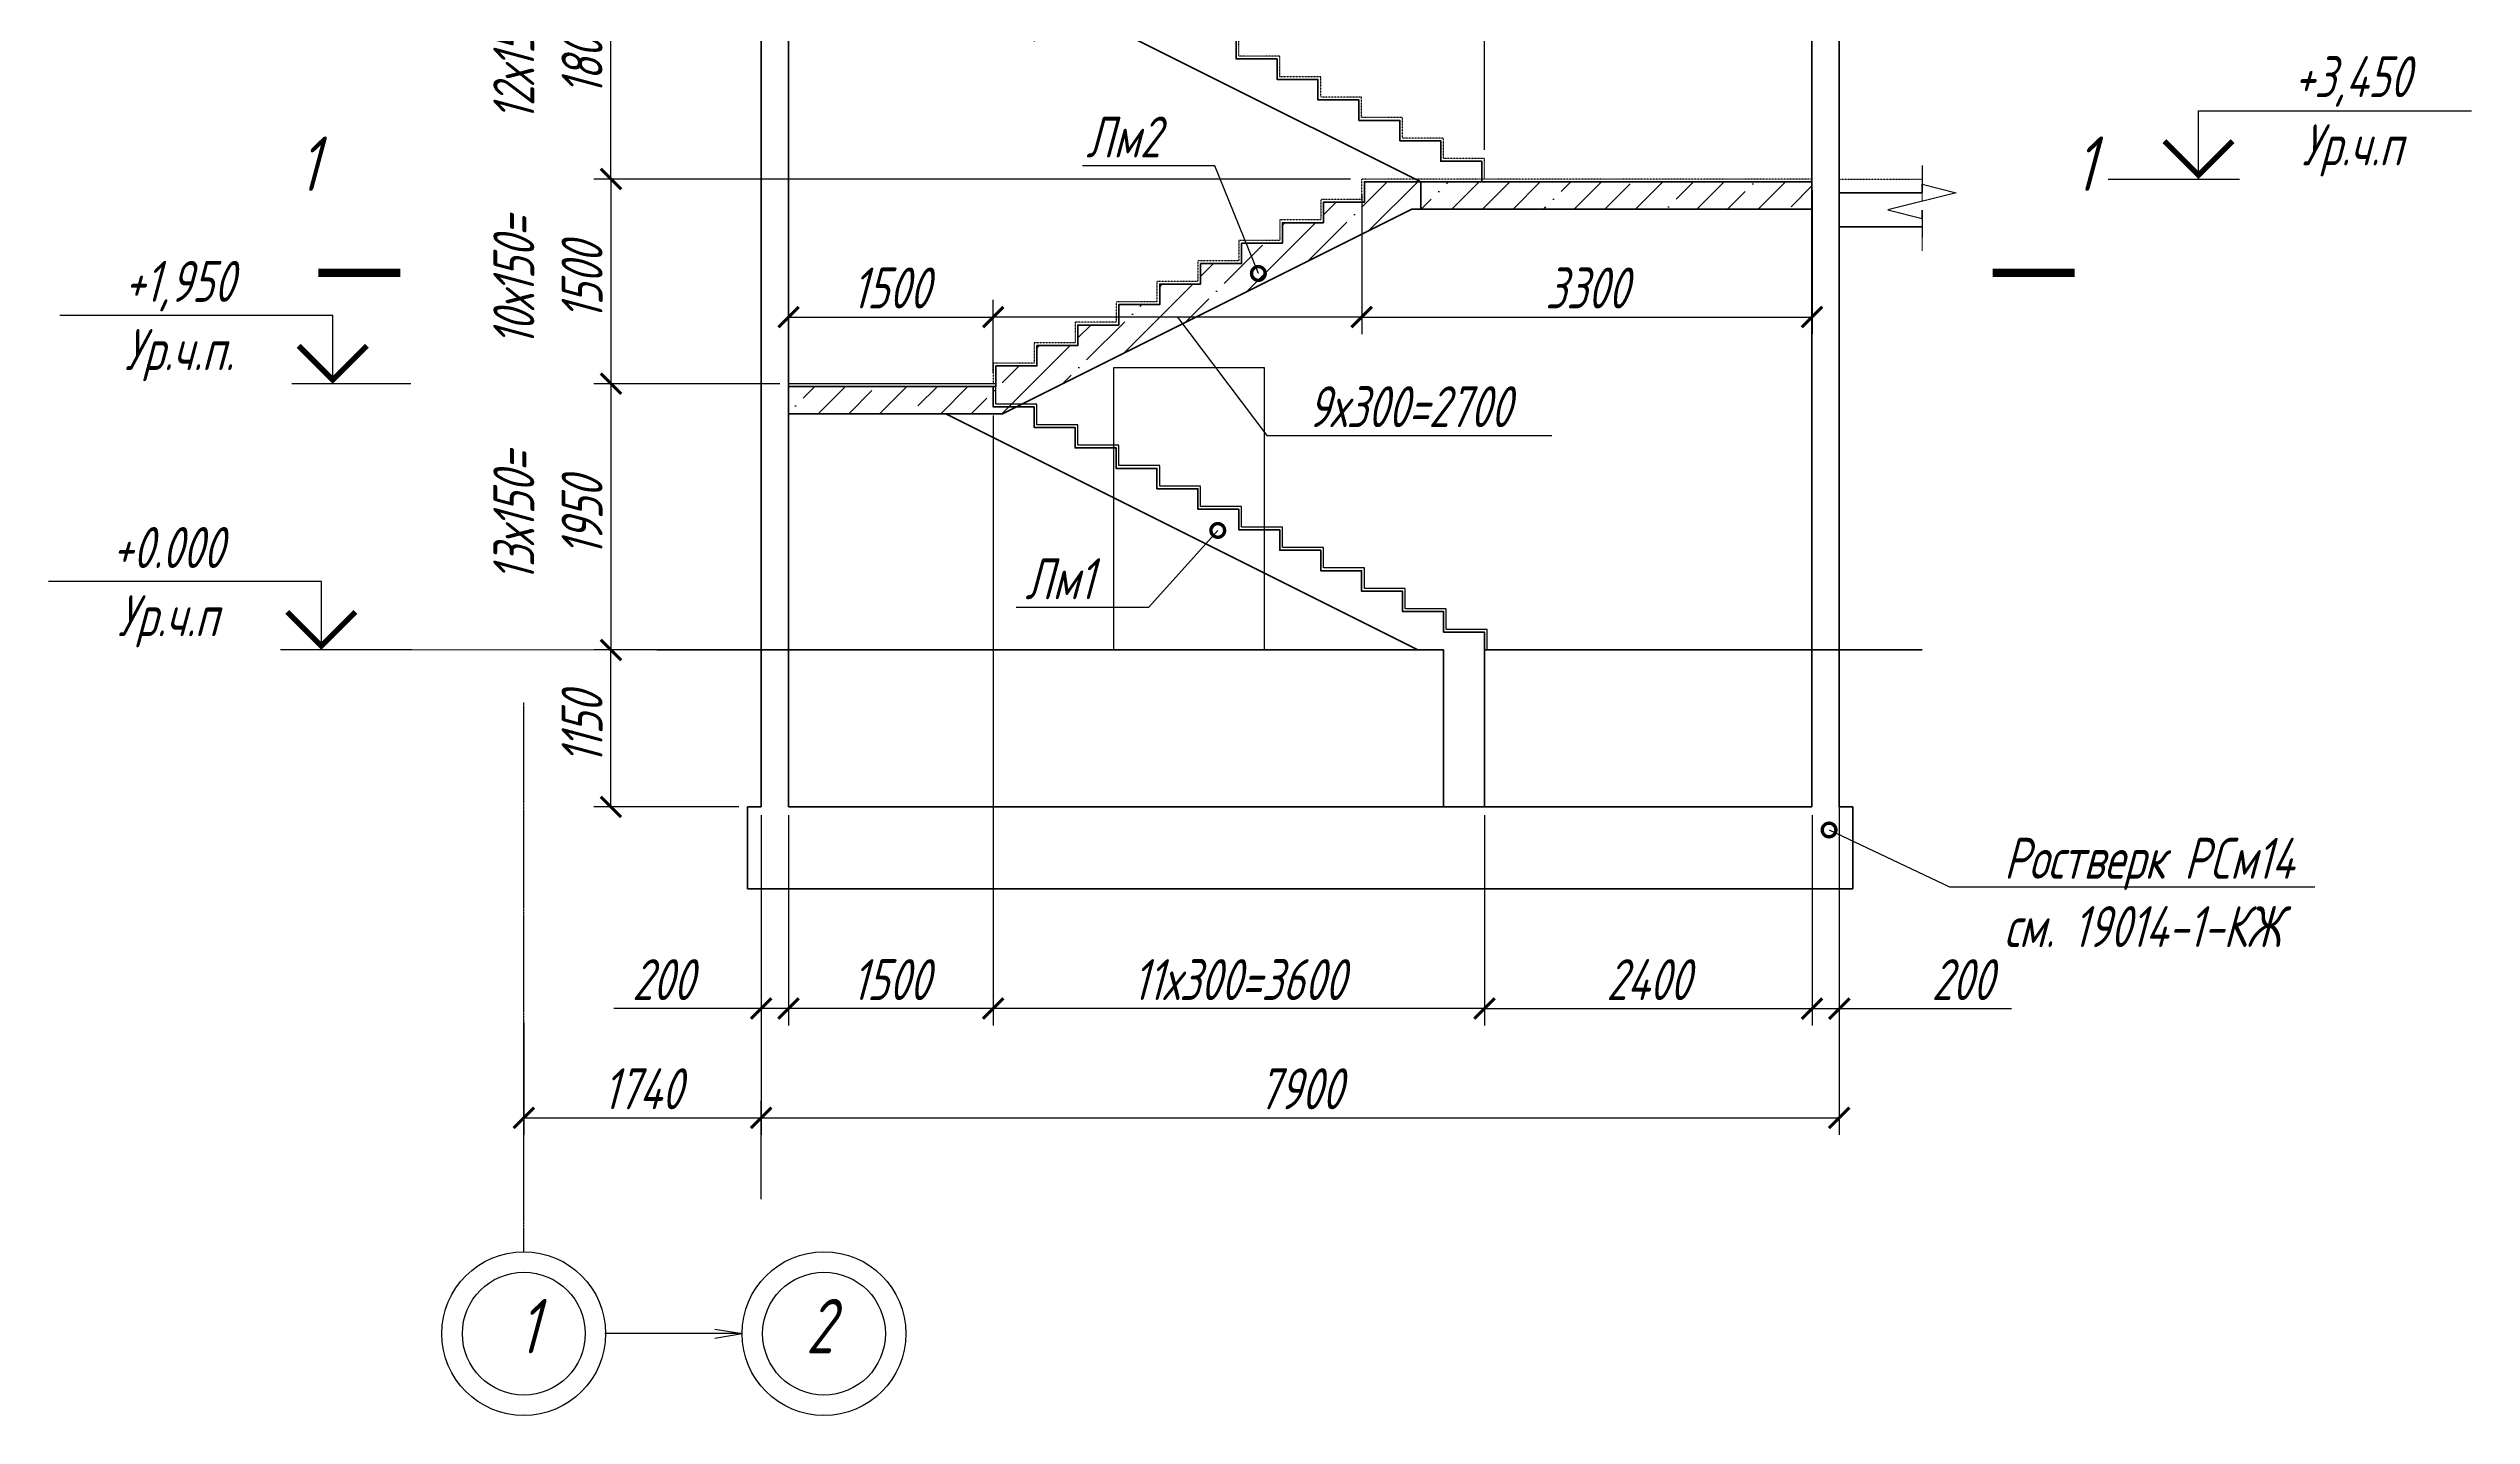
# Model space of a CAD drawing. Header units: millimetres. Extents: x 645 to 249636, y -127504 to 76561.
# Drawn here: x 65379 to 83135, y -36471 to -26454 of the extents above; entities that cross this region are included whole.
import ezdxf
from ezdxf import colors
from ezdxf.entities.mleader import LeaderData, LeaderLine
from ezdxf.enums import TextEntityAlignment as Align
from ezdxf.math import Vec2, Vec3

# ---------------------------------------------------------------- set-up
doc = ezdxf.new("R2010")
doc.units = ezdxf.units.MM
for name, pattern in [('JIS_02_1.0', [2, 1, -1]), ('Штриховая', [6, 4, -2]), ('Штрихпунктирная', [11, 6, -2, 1, -2])]:
    doc.linetypes.add(name, pattern=pattern)
doc.layers.get('Defpoints').update_dxf_attribs({"color": 8})
for name, color, linetype, lineweight in [('монолит', 5, 'Continuous', 50), ('Обозначение', 94, 'Continuous', 25), ('Обозначения @ 100', 82, 'Continuous', 25), ('Основная', 7, 'Continuous', 60), ('размер', 202, 'Continuous', 15), ('Фундамент', 6, 'Continuous', 60)]:
    doc.layers.add(name, color=color, linetype=linetype, lineweight=lineweight)
doc.layers.add('пол', color=7, linetype='JIS_02_1.0')
doc.styles.get("Standard").update_dxf_attribs({"font": 'simplex.shx', "width": 0.7, "oblique": 15, "height": 3})
doc.dimstyles.new('Default', dxfattribs={"dimtxt": 3, "dimasz": 1.5, "dimexe": 1.25, "dimexo": 0.625, "dimtad": 1, "dimdec": 0, "dimtxsty": 'Standard', "dimblk": 'ARCHTICK', "dimcen": 2.5, "dimadec": 0, "dimazin": 0, "dimtfac": 1, "dimtdec": 0, "dimtmove": 0, "dimatfit": 3, "dimfxl": 1, "dimarcsym": 0})

# ---------------------------------------------------------------- blocks, each defined once
blk = doc.blocks.new('_ArchTick')
at = {"color": 0, "linetype": 'ByBlock', "const_width": 0.15}
blk.add_lwpolyline([(-0.5, -0.5), (0.5, 0.5)], dxfattribs=at)
blk = doc.blocks.new('*D284')
at = {"layer": 'Defpoints', "color": 0, "transparency": 16777216}
for p in [(72302, -29081), (75902, -32011), (72302, -33489)]:
    blk.add_point(p, dxfattribs=at)
at = {"layer": 'размер', "color": 0, "lineweight": -2, "transparency": 16777216}
for p, q in [((72302, -29143), (72302, -33614)), ((75902, -32073), (75902, -33614)), ((75902, -33489), (72302, -33489))]:
    blk.add_line(p, q, dxfattribs=at)
at = {"layer": 'размер', "color": 0, "lineweight": -2, "transparency": 16777216, "xscale": 150, "yscale": 150, "zscale": 150, "rotation": 180}
blk.add_blockref('_ArchTick', (72302, -33489), dxfattribs=at)
at = {"layer": 'размер', "color": 0, "lineweight": -2, "transparency": 16777216, "xscale": 150, "yscale": 150, "zscale": 150}
blk.add_blockref('_ArchTick', (75902, -33489), dxfattribs=at)
at = {"layer": 'размер', "color": 0, "transparency": 16777216, "insert": (74102, -33277), "char_height": 300, "attachment_point": 5}
blk.add_mtext('11х300=3600', dxfattribs=at)
blk = doc.blocks.new('*D285')
at = {"layer": 'Defpoints', "color": 0, "transparency": 16777216}
for p in [(72302, -29081), (70802, -32011), (70802, -33489)]:
    blk.add_point(p, dxfattribs=at)
at = {"layer": 'размер', "color": 0, "lineweight": -2, "transparency": 16777216}
for p, q in [((72302, -29143), (72302, -33614)), ((70802, -32073), (70802, -33614)), ((72302, -33489), (70802, -33489))]:
    blk.add_line(p, q, dxfattribs=at)
at = {"layer": 'размер', "color": 0, "lineweight": -2, "transparency": 16777216, "xscale": 150, "yscale": 150, "zscale": 150, "rotation": 180}
blk.add_blockref('_ArchTick', (70802, -33489), dxfattribs=at)
at = {"layer": 'размер', "color": 0, "lineweight": -2, "transparency": 16777216, "xscale": 150, "yscale": 150, "zscale": 150}
blk.add_blockref('_ArchTick', (72302, -33489), dxfattribs=at)
at = {"layer": 'размер', "color": 0, "transparency": 16777216, "insert": (71552, -33277), "char_height": 300, "attachment_point": 5}
blk.add_mtext('1500', dxfattribs=at)
blk = doc.blocks.new('*D286')
at = {"layer": 'Defpoints', "color": 0, "transparency": 16777216}
for p in [(75902, -32011), (78302, -32011), (78302, -33489)]:
    blk.add_point(p, dxfattribs=at)
at = {"layer": 'размер', "color": 0, "lineweight": -2, "transparency": 16777216}
for p, q in [((75902, -32073), (75902, -33614)), ((78302, -32073), (78302, -33614)), ((75902, -33489), (78302, -33489))]:
    blk.add_line(p, q, dxfattribs=at)
at = {"layer": 'размер', "color": 0, "lineweight": -2, "transparency": 16777216, "xscale": 150, "yscale": 150, "zscale": 150, "rotation": 180}
blk.add_blockref('_ArchTick', (75902, -33489), dxfattribs=at)
at = {"layer": 'размер', "color": 0, "lineweight": -2, "transparency": 16777216, "xscale": 150, "yscale": 150, "zscale": 150}
blk.add_blockref('_ArchTick', (78302, -33489), dxfattribs=at)
at = {"layer": 'размер', "color": 0, "transparency": 16777216, "insert": (77102, -33277), "char_height": 300, "attachment_point": 5}
blk.add_mtext('2400', dxfattribs=at)
blk = doc.blocks.new('*D290')
at = {"layer": 'Defpoints', "color": 0, "transparency": 16777216}
for p in [(75002, -27461), (78302, -27431), (78302, -28422)]:
    blk.add_point(p, dxfattribs=at)
at = {"layer": 'размер', "color": 0, "lineweight": -2, "transparency": 16777216}
for p, q in [((78302, -27493), (78302, -28547)), ((75002, -27523), (75002, -28547)), ((75002, -28422), (78302, -28422))]:
    blk.add_line(p, q, dxfattribs=at)
at = {"layer": 'размер', "color": 0, "lineweight": -2, "transparency": 16777216, "xscale": 150, "yscale": 150, "zscale": 150, "rotation": 180}
blk.add_blockref('_ArchTick', (75002, -28422), dxfattribs=at)
at = {"layer": 'размер', "color": 0, "lineweight": -2, "transparency": 16777216, "xscale": 150, "yscale": 150, "zscale": 150}
blk.add_blockref('_ArchTick', (78302, -28422), dxfattribs=at)
at = {"layer": 'размер', "color": 0, "transparency": 16777216, "insert": (76652, -28209), "char_height": 300, "attachment_point": 5}
blk.add_mtext('3300', dxfattribs=at)
blk = doc.blocks.new('*D296')
at = {"layer": 'Defpoints', "color": 0, "ltscale": 0.05, "transparency": 16777216}
for p in [(70602, -32611), (68862, -33529), (70602, -34290)]:
    blk.add_point(p, dxfattribs=at)
at = {"layer": 'размер', "color": 0, "lineweight": -2, "ltscale": 0.05, "transparency": 16777216}
for p, q in [((70602, -32673), (70602, -34415)), ((68862, -33592), (68862, -34415)), ((68862, -34290), (70602, -34290))]:
    blk.add_line(p, q, dxfattribs=at)
at = {"layer": 'размер', "color": 0, "lineweight": -2, "ltscale": 0.05, "transparency": 16777216, "xscale": 150, "yscale": 150, "zscale": 150, "rotation": 180}
blk.add_blockref('_ArchTick', (68862, -34290), dxfattribs=at)
at = {"layer": 'размер', "color": 0, "lineweight": -2, "ltscale": 0.05, "transparency": 16777216, "xscale": 150, "yscale": 150, "zscale": 150}
blk.add_blockref('_ArchTick', (70602, -34290), dxfattribs=at)
at = {"layer": 'размер', "color": 0, "ltscale": 0.05, "transparency": 16777216, "insert": (69732, -34077), "char_height": 300, "attachment_point": 5}
blk.add_mtext('1740', dxfattribs=at)
blk = doc.blocks.new('*D297')
at = {"layer": 'Defpoints', "color": 0, "ltscale": 0.05, "transparency": 16777216}
for p in [(70602, -32011), (70802, -32011), (70802, -33489)]:
    blk.add_point(p, dxfattribs=at)
at = {"layer": 'размер', "color": 0, "lineweight": -2, "ltscale": 0.05, "transparency": 16777216}
for p, q in [((70602, -32073), (70602, -33614)), ((70802, -32073), (70802, -33614)), ((70602, -33489), (69521, -33489)), ((70802, -33489), (70602, -33489))]:
    blk.add_line(p, q, dxfattribs=at)
at = {"layer": 'размер', "color": 0, "lineweight": -2, "ltscale": 0.05, "transparency": 16777216, "xscale": 150, "yscale": 150, "zscale": 150, "rotation": 180}
blk.add_blockref('_ArchTick', (70602, -33489), dxfattribs=at)
at = {"layer": 'размер', "color": 0, "lineweight": -2, "ltscale": 0.05, "transparency": 16777216, "xscale": 150, "yscale": 150, "zscale": 150}
blk.add_blockref('_ArchTick', (70802, -33489), dxfattribs=at)
at = {"layer": 'размер', "color": 0, "ltscale": 0.05, "transparency": 16777216, "insert": (69881, -33277), "char_height": 300, "attachment_point": 5}
blk.add_mtext('200', dxfattribs=at)
blk = doc.blocks.new('*D298')
at = {"layer": 'Defpoints', "color": 0, "ltscale": 0.05, "transparency": 16777216}
for p in [(78502, -31861), (78502, -34290), (70602, -34949)]:
    blk.add_point(p, dxfattribs=at)
at = {"layer": 'размер', "color": 0, "lineweight": -2, "ltscale": 0.05, "transparency": 16777216}
for p, q in [((78502, -31923), (78502, -34415)), ((70602, -34886), (70602, -34165)), ((70602, -34290), (78502, -34290))]:
    blk.add_line(p, q, dxfattribs=at)
at = {"layer": 'размер', "color": 0, "lineweight": -2, "ltscale": 0.05, "transparency": 16777216, "xscale": 150, "yscale": 150, "zscale": 150, "rotation": 180}
blk.add_blockref('_ArchTick', (70602, -34290), dxfattribs=at)
at = {"layer": 'размер', "color": 0, "lineweight": -2, "ltscale": 0.05, "transparency": 16777216, "xscale": 150, "yscale": 150, "zscale": 150}
blk.add_blockref('_ArchTick', (78502, -34290), dxfattribs=at)
at = {"layer": 'размер', "color": 0, "ltscale": 0.05, "transparency": 16777216, "insert": (74552, -34077), "char_height": 300, "attachment_point": 5}
blk.add_mtext('7900', dxfattribs=at)
blk = doc.blocks.new('*D299')
at = {"layer": 'Defpoints', "color": 0, "ltscale": 0.05, "transparency": 16777216}
for p in [(78302, -32011), (78502, -32011), (78502, -33489)]:
    blk.add_point(p, dxfattribs=at)
at = {"layer": 'размер', "color": 0, "lineweight": -2, "ltscale": 0.05, "transparency": 16777216}
for p, q in [((78302, -32073), (78302, -33614)), ((78502, -32073), (78502, -33614)), ((78302, -33489), (78502, -33489)), ((78502, -33489), (79763, -33489))]:
    blk.add_line(p, q, dxfattribs=at)
at = {"layer": 'размер', "color": 0, "lineweight": -2, "ltscale": 0.05, "transparency": 16777216, "xscale": 150, "yscale": 150, "zscale": 150, "rotation": 180}
blk.add_blockref('_ArchTick', (78302, -33489), dxfattribs=at)
at = {"layer": 'размер', "color": 0, "lineweight": -2, "ltscale": 0.05, "transparency": 16777216, "xscale": 150, "yscale": 150, "zscale": 150}
blk.add_blockref('_ArchTick', (78502, -33489), dxfattribs=at)
at = {"layer": 'размер', "color": 0, "ltscale": 0.05, "transparency": 16777216, "insert": (79403, -33277), "char_height": 300, "attachment_point": 5}
blk.add_mtext('200', dxfattribs=at)
blk = doc.blocks.new('*D300')
at = {"layer": 'Defpoints', "color": 0, "ltscale": 0.05, "transparency": 16777216}
for p in [(72302, -28422), (70802, -28892), (72302, -28892)]:
    blk.add_point(p, dxfattribs=at)
at = {"layer": 'размер', "color": 0, "lineweight": -2, "ltscale": 0.05, "transparency": 16777216}
for p, q in [((70802, -28830), (70802, -28297)), ((72302, -28830), (72302, -28297)), ((70802, -28422), (72302, -28422))]:
    blk.add_line(p, q, dxfattribs=at)
at = {"layer": 'размер', "color": 0, "lineweight": -2, "ltscale": 0.05, "transparency": 16777216, "xscale": 150, "yscale": 150, "zscale": 150, "rotation": 180}
blk.add_blockref('_ArchTick', (70802, -28422), dxfattribs=at)
at = {"layer": 'размер', "color": 0, "lineweight": -2, "ltscale": 0.05, "transparency": 16777216, "xscale": 150, "yscale": 150, "zscale": 150}
blk.add_blockref('_ArchTick', (72302, -28422), dxfattribs=at)
at = {"layer": 'размер', "color": 0, "ltscale": 0.05, "transparency": 16777216, "insert": (71552, -28209), "char_height": 300, "attachment_point": 5}
blk.add_mtext('1500', dxfattribs=at)
blk = doc.blocks.new('_DotSmall')
at = {"color": 0, "linetype": 'ByBlock', "const_width": 0.5}
blk.add_lwpolyline([(-0.0625, 0, 1), (0.0625, 0, 1)], format="xyb", close=True, dxfattribs=at)
blk = doc.blocks.new('*D318')
at = {"layer": 'Defpoints', "color": 0, "ltscale": 0.05, "transparency": 16777216}
for p in [(75002, -27461), (72302, -28422), (72302, -28811)]:
    blk.add_point(p, dxfattribs=at)
at = {"layer": 'размер', "color": 0, "lineweight": -2, "ltscale": 0.05, "transparency": 16777216}
for p, q in [((75002, -27523), (75002, -28547)), ((72302, -28748), (72302, -28297)), ((75002, -28422), (72302, -28422)), ((73652, -28422), (74307, -29291)), ((74307, -29291), (76396, -29291))]:
    blk.add_line(p, q, dxfattribs=at)
at = {"layer": 'размер', "color": 0, "lineweight": -2, "ltscale": 0.05, "transparency": 16777216, "xscale": 150, "yscale": 150, "zscale": 150, "rotation": 180}
blk.add_blockref('_ArchTick', (72302, -28422), dxfattribs=at)
at = {"layer": 'размер', "color": 0, "lineweight": -2, "ltscale": 0.05, "transparency": 16777216, "xscale": 150, "yscale": 150, "zscale": 150}
blk.add_blockref('_ArchTick', (75002, -28422), dxfattribs=at)
at = {"layer": 'размер', "color": 0, "ltscale": 0.05, "transparency": 16777216, "insert": (75351, -29079), "char_height": 300, "attachment_point": 5}
blk.add_mtext('9х300=2700', dxfattribs=at)
blk = doc.blocks.new('*D320')
at = {"layer": 'Defpoints', "color": 0, "transparency": 16777216}
for p in [(72602, -25611), (75902, -26277), (75902, -27261)]:
    blk.add_point(p, dxfattribs=at)
at = {"layer": 'Обозначение', "color": 0, "lineweight": -2, "transparency": 16777216}
for p, q in [((72602, -25673), (72602, -26402)), ((72602, -26277), (75902, -26277)), ((75902, -27198), (75902, -26152))]:
    blk.add_line(p, q, dxfattribs=at)
at = {"layer": 'Обозначение', "color": 0, "lineweight": -2, "transparency": 16777216, "xscale": 150, "yscale": 150, "zscale": 150, "rotation": 180}
blk.add_blockref('_ArchTick', (72602, -26277), dxfattribs=at)
at = {"layer": 'Обозначение', "color": 0, "transparency": 16777216, "insert": (74911, -26065), "char_height": 300, "attachment_point": 5, "bg_fill": 3, "box_fill_scale": 1.1, "bg_fill_color": 256, "bg_fill_true_color": 13158600, "bg_fill_transparency": 0}
blk.add_mtext('12х300=3300', dxfattribs=at)
at = {"layer": 'Обозначение', "color": 0, "lineweight": -2, "transparency": 16777216, "xscale": 150, "yscale": 150, "zscale": 150}
blk.add_blockref('_ArchTick', (75902, -26277), dxfattribs=at)
blk = doc.blocks.new('*D321')
at = {"layer": 'Defpoints', "color": 0, "transparency": 16777216}
for p in [(78302, -26277), (75902, -27261), (78302, -27319)]:
    blk.add_point(p, dxfattribs=at)
at = {"layer": 'Обозначение', "color": 0, "lineweight": -2, "transparency": 16777216}
for p, q in [((75902, -27198), (75902, -26152)), ((75902, -26277), (78302, -26277)), ((78302, -27256), (78302, -26152))]:
    blk.add_line(p, q, dxfattribs=at)
at = {"layer": 'Обозначение', "color": 0, "lineweight": -2, "transparency": 16777216, "xscale": 150, "yscale": 150, "zscale": 150, "rotation": 180}
blk.add_blockref('_ArchTick', (75902, -26277), dxfattribs=at)
at = {"layer": 'Обозначение', "color": 0, "lineweight": -2, "transparency": 16777216, "xscale": 150, "yscale": 150, "zscale": 150}
blk.add_blockref('_ArchTick', (78302, -26277), dxfattribs=at)
at = {"layer": 'Обозначение', "color": 0, "transparency": 16777216, "insert": (77102, -26065), "char_height": 300, "attachment_point": 5}
blk.add_mtext('2400', dxfattribs=at)
blk = doc.blocks.new('*D322')
at = {"layer": 'Defpoints', "color": 0, "transparency": 16777216}
for p in [(69501, -25611), (70802, -25611), (74982, -27411)]:
    blk.add_point(p, dxfattribs=at)
at = {"layer": 'Обозначение', "color": 0, "lineweight": -2, "transparency": 16777216}
for p, q in [((70739, -25611), (69376, -25611)), ((69501, -27411), (69501, -25611)), ((74919, -27411), (69376, -27411))]:
    blk.add_line(p, q, dxfattribs=at)
at = {"layer": 'Обозначение', "color": 0, "lineweight": -2, "transparency": 16777216, "xscale": 150, "yscale": 150, "zscale": 150}
for p, rotation in [((69501, -25611), 90), ((69501, -27411), 270)]:
    blk.add_blockref('_ArchTick', p, dxfattribs=dict(at, rotation=rotation))
at = {"layer": 'Обозначение', "color": 0, "transparency": 16777216, "insert": (69039, -26511), "char_height": 300, "attachment_point": 5, "rotation": 90}
blk.add_mtext('12х150=\\P1800', dxfattribs=at)
blk = doc.blocks.new('*U24')
at = {"color": 0, "linetype": 'ByBlock', "lineweight": -2}
blk.add_line((-3, 0), (-12.63, 0), dxfattribs=at)
blk.add_lwpolyline([(-9.63, 0), (-9.63, 5), (-29.63, 5)], dxfattribs=at)
at = {"color": 0, "linetype": 'ByBlock', "lineweight": -2, "const_width": 0.4}
blk.add_lwpolyline([(-7.13, 2.78), (-9.63, 0.28), (-12.13, 2.78)], dxfattribs=at)
at = {"color": 0, "linetype": 'ByBlock', "lineweight": -2, "oblique": 15}
for tag, p in [('ОТМЕТКА', (-20.88, 7.5)), ('НТЕКСТ', (-20.88, 2.5))]:
    blk.add_attdef(tag, text='', height=3, dxfattribs=at).set_placement(p, align=Align.MIDDLE_CENTER)
blk = doc.blocks.new('*U25')
at = {"color": 0, "linetype": 'ByBlock', "lineweight": -2}
blk.add_line((3, 0), (11.72, 0), dxfattribs=at)
blk.add_lwpolyline([(8.72, 0), (8.72, 5), (28.72, 5)], dxfattribs=at)
at = {"color": 0, "linetype": 'ByBlock', "lineweight": -2, "const_width": 0.4}
blk.add_lwpolyline([(6.22, 2.78), (8.72, 0.28), (11.22, 2.78)], dxfattribs=at)
at = {"color": 0, "linetype": 'ByBlock', "lineweight": -2, "oblique": 15}
for tag, p in [('ОТМЕТКА', (19.97, 7.5)), ('НТЕКСТ', (19.97, 2.5))]:
    blk.add_attdef(tag, text='', height=3, dxfattribs=at).set_placement(p, align=Align.MIDDLE_CENTER)
blk = doc.blocks.new('*D507')
at = {"layer": 'Defpoints', "color": 0, "transparency": 16777216}
for p in [(74982, -27411), (69501, -28911), (70802, -28911)]:
    blk.add_point(p, dxfattribs=at)
at = {"layer": 'Обозначение', "color": 0, "lineweight": -2, "transparency": 16777216}
for p, q in [((74919, -27411), (69376, -27411)), ((69501, -27411), (69501, -28911)), ((70739, -28911), (69376, -28911))]:
    blk.add_line(p, q, dxfattribs=at)
at = {"layer": 'Обозначение', "color": 0, "lineweight": -2, "transparency": 16777216, "xscale": 150, "yscale": 150, "zscale": 150}
for p, rotation in [((69501, -27411), 90), ((69501, -28911), 270)]:
    blk.add_blockref('_ArchTick', p, dxfattribs=dict(at, rotation=rotation))
at = {"layer": 'Обозначение', "color": 0, "transparency": 16777216, "insert": (69039, -28161), "char_height": 300, "attachment_point": 5, "rotation": 90}
blk.add_mtext('10х150=\\P1500', dxfattribs=at)
blk = doc.blocks.new('*D508')
at = {"layer": 'Defpoints', "color": 0, "transparency": 16777216}
for p in [(70802, -28911), (69501, -30861), (72719, -30861)]:
    blk.add_point(p, dxfattribs=at)
at = {"layer": 'Обозначение', "color": 0, "lineweight": -2, "transparency": 16777216}
for p, q in [((70739, -28911), (69376, -28911)), ((69501, -28911), (69501, -30861)), ((72657, -30861), (69376, -30861))]:
    blk.add_line(p, q, dxfattribs=at)
at = {"layer": 'Обозначение', "color": 0, "lineweight": -2, "transparency": 16777216, "xscale": 150, "yscale": 150, "zscale": 150}
for p, rotation in [((69501, -28911), 90), ((69501, -30861), 270)]:
    blk.add_blockref('_ArchTick', p, dxfattribs=dict(at, rotation=rotation))
at = {"layer": 'Обозначение', "color": 0, "transparency": 16777216, "insert": (69039, -29886), "char_height": 300, "attachment_point": 5, "rotation": 90}
blk.add_mtext('13х150=\\P1950', dxfattribs=at)
blk = doc.blocks.new('*U124')
at = {"color": 0, "linetype": 'ByBlock', "lineweight": -2}
for points in [[(0, 0.64), (-3, 0.64), (-3, 1.25), (0, 1.25)], [(0, -0.64), (-3, -0.64), (-3, -1.25), (0, -1.25)]]:
    blk.add_wipeout(points, dxfattribs=at)
blk.add_wipeout([(-3, -1.25), (0, -1.25), (-2.5, -0.62), (2.5, 0.62), (0, 1.25), (-3, 1.25)], dxfattribs=at)
at = {"color": 0, "linetype": 'ByBlock', "lineweight": -2, "ltscale": 100}
for points in [[(0, 1.25), (0, 0.64), (0, 2.64)], [(0, -1.25), (-2.5, -0.62), (2.5, 0.62), (0, 1.25)], [(0, -2.64), (0, -0.64), (0, -1.25)]]:
    blk.add_lwpolyline(points, dxfattribs=at)
blk = doc.blocks.new('*D509')
at = {"layer": 'Defpoints', "color": 0, "transparency": 16777216}
for p in [(69501, -30861), (70602, -30861), (70502, -32011)]:
    blk.add_point(p, dxfattribs=at)
at = {"layer": 'Обозначение', "color": 0, "lineweight": -2, "transparency": 16777216}
for p, q in [((70539, -30861), (69376, -30861)), ((69501, -32011), (69501, -30861)), ((70439, -32011), (69376, -32011))]:
    blk.add_line(p, q, dxfattribs=at)
at = {"layer": 'Обозначение', "color": 0, "lineweight": -2, "transparency": 16777216, "xscale": 150, "yscale": 150, "zscale": 150}
for p, rotation in [((69501, -30861), 90), ((69501, -32011), 270)]:
    blk.add_blockref('_ArchTick', p, dxfattribs=dict(at, rotation=rotation))
at = {"layer": 'Обозначение', "color": 0, "transparency": 16777216, "insert": (69289, -31436), "char_height": 300, "attachment_point": 5, "rotation": 90}
blk.add_mtext('1150', dxfattribs=at)
blk = doc.blocks.new('_Open')
at = {"color": 0, "linetype": 'ByBlock', "lineweight": -2}
for p, q in [((-1, 0.167), (0, 0)), ((-1, -0.167), (0, 0)), ((0, 0), (-1, 0))]:
    blk.add_line(p, q, dxfattribs=at)

msp = doc.modelspace()

# ---------------------------------------------------------------- hatches: boundary and pattern name
at = {"layer": 'Обозначение'}
h = msp.add_hatch(dxfattribs=at)
h.set_pattern_fill('ANSI35', color=256, scale=0.5)
h.set_pattern_definition([(45, (20, 0), (-224.5064, 224.5064), []), (45, (244.5, 0), (-224.5064, 224.5064), [396.875, -79.375, 0, -79.375])])
h.paths.add_polyline_path([(72321.794, -28930.783), (70801.867, -28930.783), (70801.867, -29130.783), (72369.007, -29130.783), (75369.007, -27630.783), (78301.863, -27630.783), (78301.863, -27430.783), (75321.794, -27430.783), (75021.794, -27430.783), (75021.794, -27580.783), (74721.794, -27580.783), (74721.794, -27730.783), (74421.794, -27730.783), (74421.794, -27880.783), (74121.794, -27880.783), (74121.794, -28030.783), (73821.794, -28030.783), (73821.794, -28180.783), (73521.794, -28180.783), (73521.794, -28330.783), (73221.794, -28330.783), (73221.794, -28480.783), (72921.794, -28480.783), (72921.794, -28630.783), (72621.794, -28630.783), (72621.794, -28780.783), (72321.794, -28780.783)])

# ---------------------------------------------------------------- linework, layer by layer
at = {"layer": 'Defpoints', "color": 1}
msp.add_lwpolyline([(73186.867, -30860.783), (73186.867, -28790.783), (74286.867, -28790.783), (74286.867, -30860.783)], dxfattribs=at)
at = {"layer": 'Defpoints'}
msp.add_lwpolyline([(75901.794, -30860.783), (75901.794, -32010.783)], dxfattribs=at)
at = {"layer": 'монолит', "ltscale": 5}
for p, q in [((70601.867, -7310.852), (70601.867, -30860.783)), ((70801.867, -7310.852), (70801.867, -30860.783)), ((78301.863, -23661.055), (78301.863, -30860.783)), ((78501.863, -23661.055), (78501.863, -30860.783)), ((69836.696, -30860.783), (75601.794, -30860.783)), ((75901.794, -30860.783), (79108.654, -30860.783)), ((78501.863, -30860.783), (78301.863, -30860.783))]:
    msp.add_line(p, q, dxfattribs=at)
at = {"layer": 'монолит', "lineweight": 30, "ltscale": 5}
msp.add_line((75601.794, -32010.783), (75601.794, -30860.783), dxfattribs=at)
at = {"layer": 'монолит', "ltscale": 5}
msp.add_lwpolyline([(79108.654, -27760.783), (78501.863, -27760.783), (78501.863, -27760.783), (78501.863, -27510.783), (79108.654, -27510.783)], dxfattribs=at)
at = {"layer": 'Обозначение', "linetype": 'Штрихпунктирная', "ltscale": 0.5}
msp.add_line((68861.867, -35271.249), (68861.867, -31242.888), dxfattribs=at)
at = {"layer": 'Обозначение'}
for points in [[(67956.877, -28098.666, 60, 60, 0), (67356.877, -28098.666, 60, 60, 0), (67556.877, -28098.666, 0, 80, 0), (67556.877, -27698.666, 0, 0, 0), (67556.877, -27098.666, 0, 0, 0)], [(79626.992, -28098.666, 60, 60, 0), (80226.992, -28098.666, 60, 60, 0), (80026.992, -28098.666, 0, 80, 0), (80026.992, -27698.666, 0, 0, 0), (80026.992, -27098.666, 0, 0, 0)]]:
    msp.add_lwpolyline(points, format="xyseb", dxfattribs=at)
at = {"layer": 'Обозначение', "color": 4, "linetype": 'Штриховая'}
msp.add_lwpolyline([(75921.794, -30860.783), (75921.794, -30710.783), (75621.794, -30710.783), (75621.794, -30560.783), (75321.794, -30560.783), (75321.794, -30410.783), (75021.794, -30410.783), (75021.794, -30260.783), (74721.794, -30260.783), (74721.794, -30110.783), (74421.794, -30110.783), (74421.794, -29960.783), (74121.794, -29960.783), (74121.794, -29810.783), (73821.794, -29810.783), (73821.794, -29660.783), (73521.794, -29660.783), (73521.794, -29510.783), (73221.794, -29510.783), (73221.794, -29360.783), (72921.794, -29360.783), (72921.794, -29210.783), (72621.794, -29210.783), (72621.794, -29060.783), (72321.794, -29060.783), (72321.794, -28910.783), (70801.867, -28910.783)], dxfattribs=at)
at = {"layer": 'Обозначение'}
for centre, radius in [((68861.867, -35871.249), 600), ((71061.867, -35871.249), 600), ((68861.867, -35871.249), 450), ((71061.867, -35871.249), 450)]:
    msp.add_circle(centre, radius, dxfattribs=at)
at = {"layer": 'Основная', "color": 6, "ltscale": 5}
msp.add_lwpolyline([(72321.794, -28930.783), (70801.867, -28930.783), (70801.867, -29130.783), (72369.007, -29130.783), (75369.007, -27630.783), (78301.863, -27630.783), (78301.863, -27430.783), (75321.794, -27430.783), (75021.794, -27430.783), (75021.794, -27580.783), (74721.794, -27580.783), (74721.794, -27730.783), (74421.794, -27730.783), (74421.794, -27880.783), (74121.794, -27880.783), (74121.794, -28030.783), (73821.794, -28030.783), (73821.794, -28180.783), (73521.794, -28180.783), (73521.794, -28330.783), (73221.794, -28330.783), (73221.794, -28480.783), (72921.794, -28480.783), (72921.794, -28630.783), (72621.794, -28630.783), (72621.794, -28780.783), (72321.794, -28780.783), (72321.794, -28930.783)], dxfattribs=at)
at = {"layer": 'Основная', "color": 4}
msp.add_lwpolyline([(75601.794, -32010.783), (75901.794, -32010.783), (75901.794, -30880.783), (75901.794, -30730.783), (75601.794, -30730.783), (75601.794, -30580.783), (75301.794, -30580.783), (75301.794, -30430.783), (75001.794, -30430.783), (75001.794, -30280.783), (74701.794, -30280.783), (74701.794, -30130.783), (74401.794, -30130.783), (74401.794, -29980.783), (74101.794, -29980.783), (74101.794, -29830.783), (73801.794, -29830.783), (73801.794, -29680.783), (73501.794, -29680.783), (73501.794, -29530.783), (73201.794, -29530.783), (73201.794, -29380.783), (72901.794, -29380.783), (72901.794, -29230.783), (72601.794, -29230.783), (72601.794, -29080.783), (72301.794, -29080.783), (72301.794, -28930.783), (70801.867, -28930.783), (70801.867, -29130.783), (71954.58, -29130.783), (75414.58, -30860.783), (75601.794, -30860.783)], close=True, dxfattribs=at)
at = {"layer": 'пол'}
msp.add_line((78501.863, -27410.783), (79108.654, -27410.783), dxfattribs=at)
msp.add_lwpolyline([(78301.863, -27410.783), (75321.794, -27410.783), (75001.794, -27410.783), (75001.794, -27560.783), (74701.794, -27560.783), (74701.794, -27710.783), (74401.794, -27710.783), (74401.794, -27860.783), (74101.794, -27860.783), (74101.794, -28010.783), (73801.794, -28010.783), (73801.794, -28160.783), (73501.794, -28160.783), (73501.794, -28310.783), (73201.794, -28310.783), (73201.794, -28460.783), (72901.794, -28460.783), (72901.794, -28610.783), (72601.794, -28610.783), (72601.794, -28760.783), (72301.794, -28760.783), (72301.794, -28910.783), (70801.867, -28910.783)], dxfattribs=at)
at = {"layer": 'размер', "ltscale": 0.05}
for p, q in [((79108.654, -27347.889), (79108.654, -27937.809)), ((70306.793, -30860.783), (67534.836, -30860.783)), ((75901.794, -32010.783), (75601.794, -32010.783))]:
    msp.add_line(p, q, dxfattribs=at)
at = {"layer": 'Фундамент', "ltscale": 0.05}
for p, q in [((70601.867, -30860.783), (70601.867, -32010.783)), ((70801.867, -32010.783), (70801.867, -30860.783)), ((78301.863, -30860.783), (78301.863, -32010.783)), ((78501.863, -32010.783), (78501.863, -30860.783)), ((70601.867, -32010.783), (70501.867, -32010.783)), ((70501.867, -32010.783), (70501.867, -32610.783)), ((78301.863, -32010.783), (70801.867, -32010.783)), ((78601.863, -32010.783), (78501.863, -32010.783)), ((78601.863, -32610.783), (78601.863, -32010.783)), ((70501.867, -32610.783), (78501.863, -32610.783)), ((78501.863, -32610.783), (78601.863, -32610.783))]:
    msp.add_line(p, q, dxfattribs=at)

# ---------------------------------------------------------------- block references
at = {"layer": 'Обозначение'}
ref = msp.add_blockref('*U24', (80171.733, -27410.783), dxfattribs=dict(at, xscale=-100, yscale=100, zscale=100))
ref.add_attrib('ОТМЕТКА', '+3,450', dxfattribs={"layer": '0', "color": 0, "linetype": 'ByBlock', "lineweight": -2, "height": 300, "oblique": 15, "width": 0.7}).set_placement((82260, -26660.783), align=Align.MIDDLE_CENTER)
ref.add_attrib('НТЕКСТ', 'Ур.ч.п', dxfattribs={"layer": '0', "color": 0, "linetype": 'ByBlock', "lineweight": -2, "height": 300, "oblique": 15, "width": 0.7}).set_placement((82260, -27160.783), align=Align.MIDDLE_CENTER)
ref = msp.add_blockref('*U25', (68334.179, -28910.783), dxfattribs=dict(at, xscale=-100, yscale=100, zscale=100))
ref.add_attrib('ОТМЕТКА', '+1,950', dxfattribs={"layer": '0', "color": 0, "linetype": 'ByBlock', "lineweight": -2, "height": 300, "oblique": 15, "width": 0.7}).set_placement((66337.57, -28160.783), align=Align.MIDDLE_CENTER)
ref.add_attrib('НТЕКСТ', 'Ур.ч.п.', dxfattribs={"layer": '0', "color": 0, "linetype": 'ByBlock', "lineweight": -2, "height": 300, "oblique": 15, "width": 0.7}).set_placement((66337.57, -28660.783), align=Align.MIDDLE_CENTER)
ref = msp.add_blockref('*U24', (68342.126, -30860.783), dxfattribs=dict(at, xscale=100, yscale=100, zscale=100))
ref.add_attrib('ОТМЕТКА', '+0.000', dxfattribs={"layer": '0', "color": 0, "linetype": 'ByBlock', "lineweight": -2, "height": 300, "oblique": 15, "width": 0.7}).set_placement((66253.86, -30110.783), align=Align.MIDDLE_CENTER)
ref.add_attrib('НТЕКСТ', 'Ур.ч.п', dxfattribs={"layer": '0', "color": 0, "linetype": 'ByBlock', "lineweight": -2, "height": 300, "oblique": 15, "width": 0.7}).set_placement((66253.86, -30610.783), align=Align.MIDDLE_CENTER)

# ---------------------------------------------------------------- texts
at = {"layer": 'Обозначение', "oblique": 15, "width": 0.7}
msp.add_text('1', height=400, dxfattribs=at).set_placement((67356.877, -27498.666), align=Align.RIGHT)
msp.add_text('1', height=400, dxfattribs=at).set_placement((80226.992, -27498.666))
at = {"layer": 'Обозначение', "char_height": 400, "attachment_point": 1}
for s, insert in [('1', (68821.178, -35616.208)), ('2', (70929.698, -35616.208))]:
    msp.add_mtext_dynamic_manual_height_columns(s, width=1353.65837, gutter_width=1500, heights=[0], dxfattribs=dict(at, insert=insert))

# ---------------------------------------------------------------- dimensions: what is measured, and where the dimension line sits
at = {"layer": 'Обозначение'}
dim = msp.add_linear_dim(base=(69501.021, -30860.783), p1=(70801.867, -28910.783), p2=(72719.245, -30860.783), angle=90, text='13х150=\\P<>', dimstyle='Default', dxfattribs=at)
dim.commit()
dim.dimension.update_dxf_attribs({"geometry": '*D508', "text_midpoint": (69038.521, -29885.783)})
dim = msp.add_linear_dim(base=(69501.021, -30860.783), p1=(70501.867, -32010.783), p2=(70601.867, -30860.783), angle=90, dimstyle='Default', dxfattribs=at)
dim.commit()
dim.dimension.update_dxf_attribs({"geometry": '*D509', "text_midpoint": (69288.521, -31435.783)})
at = {"layer": 'размер', "ltscale": 0.05}
dim = msp.add_linear_dim(base=(72301.794, -28421.937), p1=(75001.794, -27460.783), p2=(72301.794, -28810.783), text='9х300=<>', dimstyle='Default', dxfattribs=at)
dim.commit()
dim.dimension.update_dxf_attribs({"geometry": '*D318', "text_midpoint": (74369.585, -29291.043), "dimtype": 160})
at = {"layer": 'размер'}
for base, p1, p2, picture, middle in [((78301.863, -28421.937), (75001.794, -27460.783), (78301.863, -27430.783), '*D290', (76651.828, -28209.437)), ((70801.867, -33489.259), (72301.794, -29080.783), (70801.867, -32010.783), '*D285', (71551.83, -33276.759)), ((78301.863, -33489.259), (75901.794, -32010.783), (78301.863, -32010.783), '*D286', (77101.828, -33276.759))]:
    dim = msp.add_linear_dim(base=base, p1=p1, p2=p2, dimstyle='Default', dxfattribs=at)
    dim.commit()
    dim.dimension.update_dxf_attribs({"geometry": picture, "text_midpoint": middle})
at = {"layer": 'размер', "ltscale": 0.05}
for base, p1, p2, picture, middle in [((72301.794, -28421.937), (70801.867, -28892.45), (72301.794, -28892.45), '*D300', (71551.83, -28209.437)), ((78501.863, -34289.743), (70601.867, -34948.754), (78501.863, -31860.783), '*D298', (74551.865, -34077.243)), ((70601.867, -34289.743), (68861.867, -33529.219), (70601.867, -32610.783), '*D296', (69731.867, -34077.243))]:
    dim = msp.add_linear_dim(base=base, p1=p1, p2=p2, dimstyle='Default', dxfattribs=at)
    dim.commit()
    dim.dimension.update_dxf_attribs({"geometry": picture, "text_midpoint": middle})
at = {"layer": 'размер'}
dim = msp.add_linear_dim(base=(72301.794, -33489.259), p1=(75901.794, -32010.783), p2=(72301.794, -29080.783), angle=180, text='11х300=<>', dimstyle='Default', dxfattribs=at)
dim.commit()
dim.dimension.update_dxf_attribs({"geometry": '*D284', "text_midpoint": (74101.794, -33276.759)})
at = {"layer": 'размер', "ltscale": 0.05}
for base, p1, p2, picture, middle in [((70801.867, -33489.259), (70601.867, -32010.783), (70801.867, -32010.783), '*D297', (69881.326, -33489.259)), ((78501.863, -33489.259), (78301.863, -32010.783), (78501.863, -32010.783), '*D299', (79403.229, -33489.259))]:
    dim = msp.add_linear_dim(base=base, p1=p1, p2=p2, dimstyle='Default', dxfattribs=at)
    dim.commit()
    dim.dimension.update_dxf_attribs({"geometry": picture, "text_midpoint": middle, "dimtype": 160})

# ---------------------------------------------------------------- leaders
at = {"layer": 'Обозначение'}
ml = msp.add_multileader_mtext('Standard', dxfattribs=at)
ml.set_content('Лм2', color=256)
ml.set_leader_properties()
ml.set_arrow_properties(name='DOTSMALL')
ml.build(insert=Vec2(0, 0))
ml.multileader.update_dxf_attribs({"text_left_attachment_type": 6, "text_right_attachment_type": 6, "dogleg_length": 2, "arrow_head_size": 200, "scale": 100})
ctx = ml.context
ctx.base_point, ctx.scale, ctx.char_height, ctx.arrow_head_size, ctx.landing_gap_size, ctx.plane_origin = Vec3(72719.859, -27312.92), 100, 300, 200, 200, Vec3(74244.84, -28102.752)
ctx.left_attachment, ctx.right_attachment, ctx.text_align_type = 6, 6, 2
notes = []
notes.append((ctx, [(1, (1, 1, 0), (73924.932, -27312.92), (-1, 0), 200, [(0, [(74244.84, -28102.752)], 0, [])])]))
ctx.mtext.insert, ctx.mtext.alignment, ctx.mtext.flow_direction = Vec3(73524.932, -26952.92), 3, 5
ml = msp.add_multileader_mtext('Standard', dxfattribs=at)
ml.set_content('Лм1', color=256)
ml.set_leader_properties()
ml.set_arrow_properties(name='DOTSMALL')
ml.build(insert=Vec2(0, 0))
ml.multileader.update_dxf_attribs({"text_left_attachment_type": 6, "text_right_attachment_type": 6, "dogleg_length": 2, "arrow_head_size": 200, "scale": 100})
ctx = ml.context
ctx.base_point, ctx.scale, ctx.char_height, ctx.arrow_head_size, ctx.landing_gap_size, ctx.plane_origin = Vec3(72298.358, -30549.701), 100, 300, 200, 200, Vec3(73947.576, -29985.731)
ctx.left_attachment, ctx.right_attachment, ctx.text_align_type = 6, 6, 2
notes.append((ctx, [(0, (1, 1, 0), (73438.743, -30549.701), (-1, 0), 200, [(0, [(73947.576, -29985.731)], 0, [])])]))
ctx.mtext.insert, ctx.mtext.alignment, ctx.mtext.flow_direction = Vec3(73038.743, -30189.701), 3, 5
ml = msp.add_multileader_mtext('Standard', dxfattribs=at)
ml.set_content('Ростверк РCм14^Jсм. 19014-1-КЖ', color=256)
ml.set_leader_properties()
ml.set_arrow_properties(name='DOTSMALL')
ml.build(insert=Vec2(0, 0))
ml.multileader.update_dxf_attribs({"text_left_attachment_type": 6, "text_right_attachment_type": 6, "dogleg_length": 2, "arrow_head_size": 200, "scale": 100})
ctx = ml.context
ctx.base_point, ctx.scale, ctx.char_height, ctx.arrow_head_size, ctx.landing_gap_size, ctx.plane_origin = Vec3(79508.687, -32598.3), 100, 300, 200, 200, Vec3(78427.046, -32180.673)
ctx.left_attachment, ctx.right_attachment = 6, 6
notes.append((ctx, [(0, (1, 1, 0), (79308.687, -32598.3), (1, 0), 200, [(0, [(78427.046, -32180.673)], 0, [])])]))
ctx.mtext.insert, ctx.mtext.flow_direction = Vec3(79708.687, -32238.3), 5
ml = msp.add_multileader_mtext('Standard', dxfattribs=at)
ml.set_content('', color=256)
ml.set_leader_properties()
ml.set_arrow_properties(name='OPEN')
ml.build(insert=Vec2(0, 0))
ml.multileader.update_dxf_attribs({"text_left_attachment_type": 6, "text_right_attachment_type": 6, "dogleg_length": 2, "arrow_head_size": 200, "scale": 100})
ctx = ml.context
ctx.base_point, ctx.scale, ctx.char_height, ctx.arrow_head_size, ctx.landing_gap_size, ctx.plane_origin = Vec3(69255.653, -35871.249), 100, 300, 200, 200, Vec3(70461.867, -35871.249)
ctx.left_attachment, ctx.right_attachment, ctx.text_align_type = 6, 6, 2
notes.append((ctx, [(0, (1, 1, 0), (69798.501, -35871.249), (-1, 0), 142.848, [(0, [(70461.867, -35871.249)], 0, [])])]))
ctx.mtext.insert, ctx.mtext.alignment, ctx.mtext.flow_direction = Vec3(69455.653, -35571.249), 3, 5
for ctx, leaders in notes:
    for number, flags, end, landing, length, lines in leaders:
        leader = LeaderData()
        leader.index, (leader.has_last_leader_line, leader.has_dogleg_vector, leader.attachment_direction) = number, flags
        leader.last_leader_point, leader.dogleg_vector, leader.dogleg_length = Vec3(end), Vec3(landing), length
        for number, points, colour, breaks in lines:
            line = LeaderLine()
            line.index, line.vertices, line.color, line.breaks = number, Vec3.list(points), colors.encode_raw_color(colour), breaks
            leader.lines.append(line)
        ctx.leaders.append(leader)

# ---------------------------------------------------------------- next in the draw order: block references
at = {"layer": 'Обозначения @ 100', "ltscale": 100, "xscale": 100, "yscale": 100, "zscale": 100, "rotation": 180}
msp.add_blockref('*U124', (79108.654, -27574.583), dxfattribs=at)

# ---------------------------------------------------------------- next in the draw order: dimensions: what is measured, and where the dimension line sits
at = {"layer": 'Обозначение'}
dim = msp.add_linear_dim(base=(75901.794, -26277.104), p1=(72601.794, -25610.783), p2=(75901.794, -27260.783), text='12х300=<>', dimstyle='Default', override={"dimtmove": 2, "dimtfill": 1}, dxfattribs=at)
dim.commit()
dim.dimension.update_dxf_attribs({"geometry": '*D320', "text_midpoint": (74911.372, -26064.604), "dimtype": 160})

# ---------------------------------------------------------------- next in the draw order: linework, layer by layer
at = {"layer": 'Основная', "color": 4}
for points in [[(72234.58, -25830.783), (75434.58, -27430.783), (78301.863, -27430.783), (78301.863, -27630.783), (75434.58, -27630.783), (75434.58, -27430.783)], [(75881.794, -27430.783), (75881.794, -27280.783), (75581.794, -27280.783), (75581.794, -27130.783), (75281.794, -27130.783), (75281.794, -26980.783), (74981.794, -26980.783), (74981.794, -26830.783), (74681.794, -26830.783), (74681.794, -26680.783), (74381.794, -26680.783), (74381.794, -26530.783), (74081.794, -26530.783), (74081.794, -26380.783)]]:
    msp.add_lwpolyline(points, dxfattribs=at)
at = {"layer": 'пол'}
msp.add_lwpolyline([(78281.863, -27410.783), (75901.794, -27410.783), (75901.794, -27260.783), (75601.794, -27260.783), (75601.794, -27110.783), (75301.794, -27110.783), (75301.794, -26960.783), (75001.794, -26960.783), (75001.794, -26810.783), (74701.794, -26810.783), (74701.794, -26660.783), (74401.794, -26660.783), (74401.794, -26510.783), (74101.794, -26510.783), (74101.794, -26360.783)], dxfattribs=at)

# ---------------------------------------------------------------- next in the draw order: dimensions: what is measured, and where the dimension line sits
at = {"layer": 'Обозначение'}
for base, p2, text, picture, middle in [((69501.021, -25610.783), (70801.867, -25610.783), '12х150=\\P<>', '*D322', (69038.521, -26510.783)), ((69501.021, -28910.783), (70801.867, -28910.783), '10х150=\\P<>', '*D507', (69038.521, -28160.783))]:
    dim = msp.add_linear_dim(base=base, p1=(74981.794, -27410.783), p2=p2, angle=90, text=text, dimstyle='Default', dxfattribs=at)
    dim.commit()
    dim.dimension.update_dxf_attribs({"geometry": picture, "text_midpoint": middle})
dim = msp.add_linear_dim(base=(78301.863, -26277.104), p1=(75901.794, -27260.783), p2=(78301.863, -27318.783), dimstyle='Default', dxfattribs=at)
dim.commit()
dim.dimension.update_dxf_attribs({"geometry": '*D321', "text_midpoint": (77101.828, -26064.604)})

doc.saveas('drawing.dxf')
